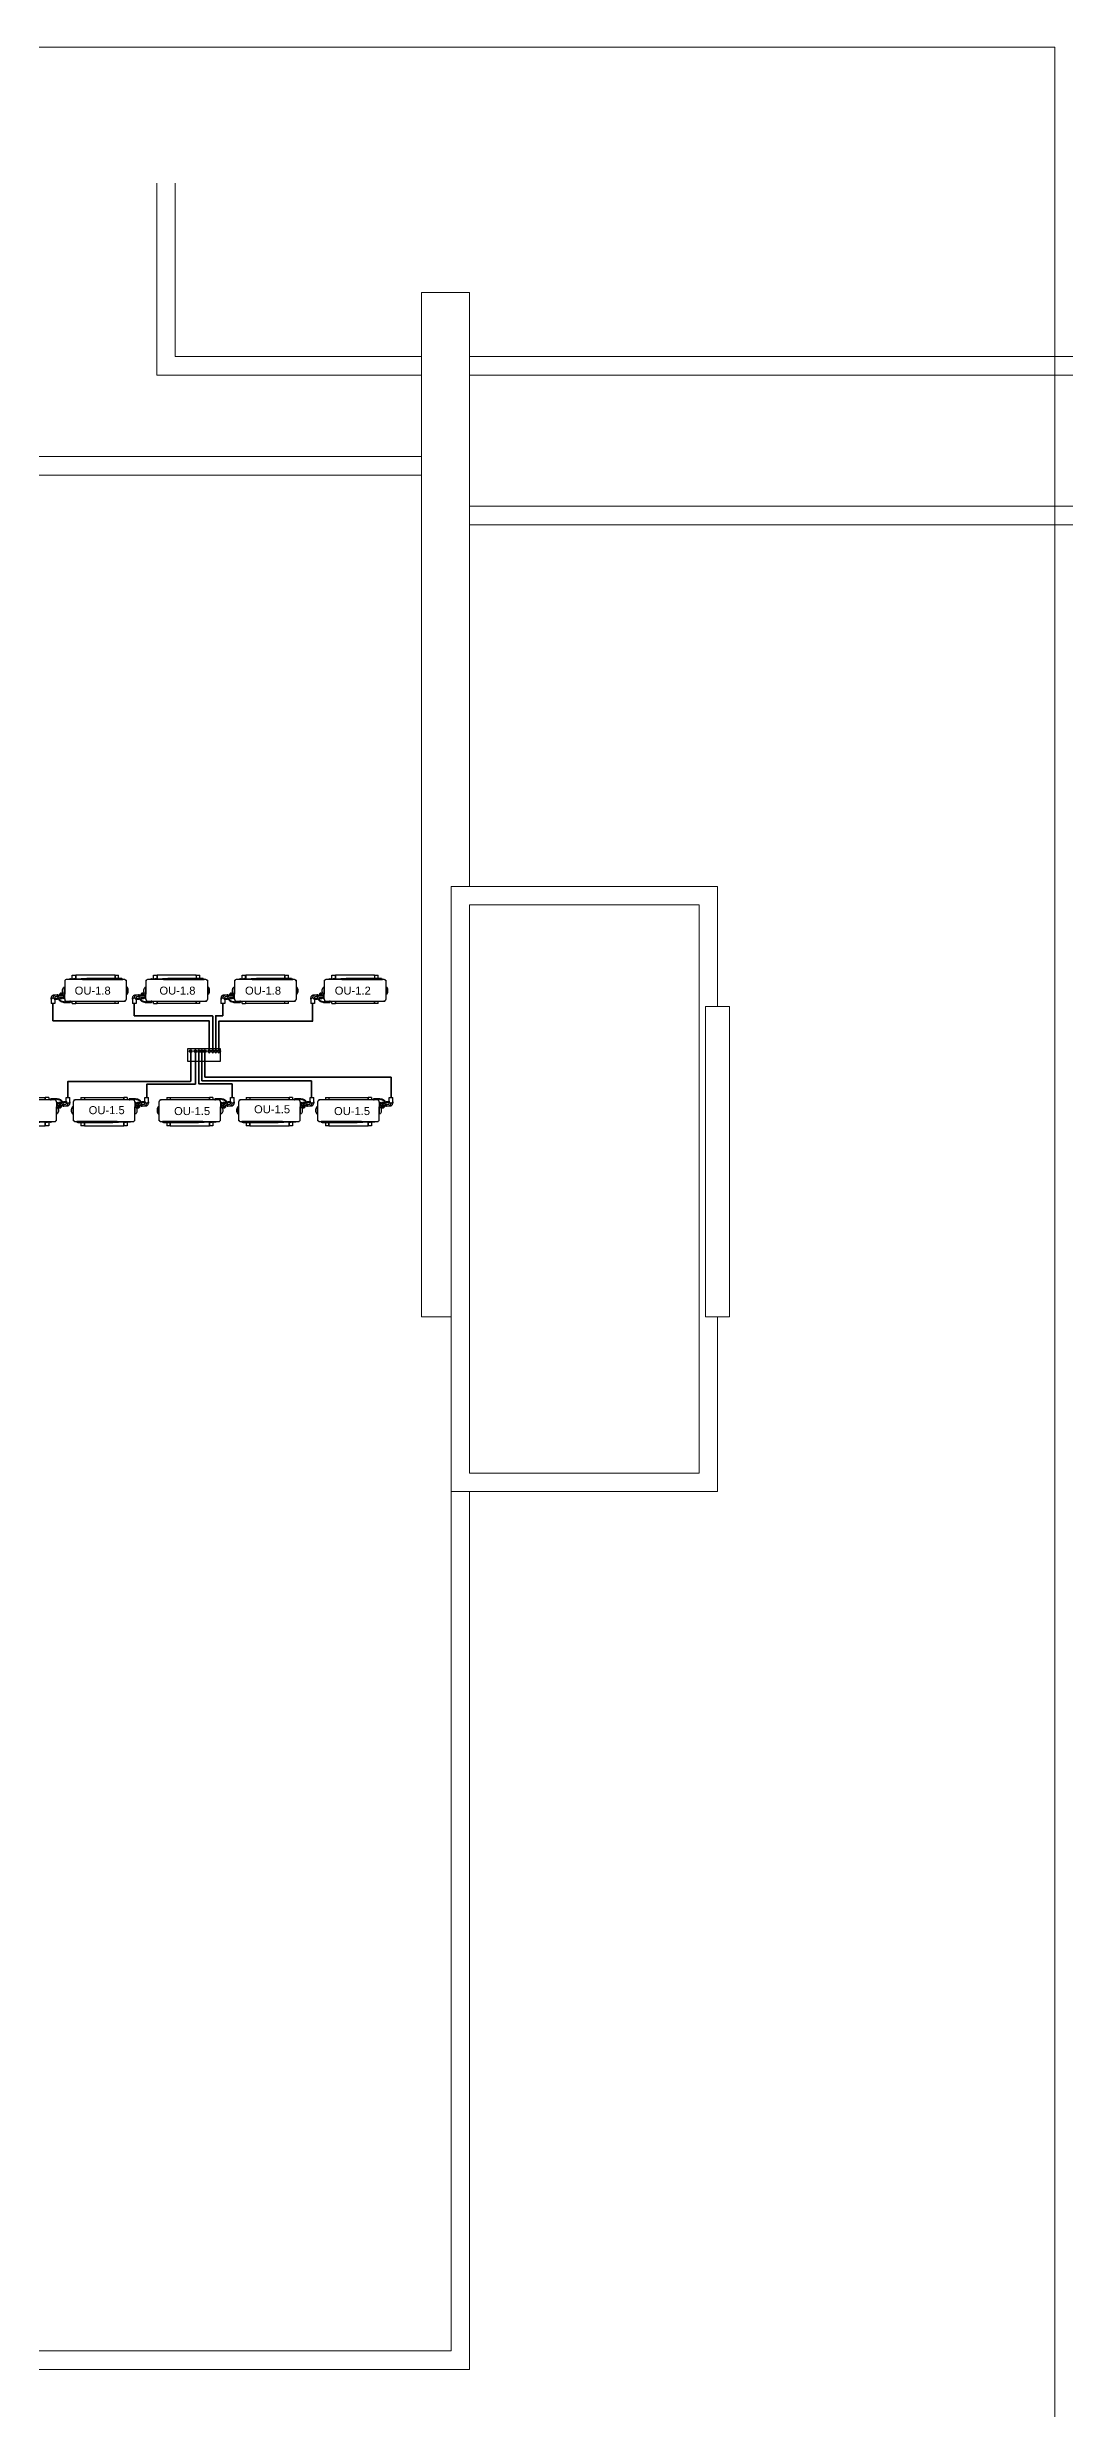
# Model space of a CAD drawing. Header units: millimetres. Extents: x -160614 to 59925, y -157025 to 0.
# Drawn here: x 47106 to 59925, y -110690 to -81182 of the extents above; entities that cross this region are included whole.
import ezdxf

# ---------------------------------------------------------------- set-up
doc = ezdxf.new("R2010")
doc.units = ezdxf.units.MM
doc.header["$LTSCALE"] = 8
doc.linetypes.add('AXES', pattern=[50.8, 31.75, -6.35, 6.35, -6.35])
for name, color, linetype in [('12-EQUIPMENT', 12, 'Continuous'), ('A-OPEN', 4, 'Continuous'), ('A-Wall-cmu-patt', 9, 'Continuous'), ('ProfileEdges', 7, 'Continuous'), ('REF', 42, 'Continuous'), ('REF-thin', 8, 'Continuous')]:
    doc.layers.add(name, color=color, linetype=linetype)
doc.layers.add('Frame', color=9, linetype='Continuous', lineweight=9)
doc.layers.add('Proj', color=9, linetype='Continuous', lineweight=5)
doc.styles.add('ARIAL', font='arial.ttf')

# ---------------------------------------------------------------- blocks, each defined once
blk = doc.blocks.new('pl')
at = {"layer": 'ProfileEdges', "color": 1}
for p, q in [((-0.498, 0.066), (-0.5, 0.058)), ((-0.5, 0.058), (-0.5, 0.048)), ((-0.5, 0.048), (-0.5, 0.038)), ((-0.5, 0.038), (-0.498, 0.029)), ((-0.495, 0.074), (-0.498, 0.066)), ((-0.498, 0.029), (-0.495, 0.022)), ((-0.491, 0.08), (-0.495, 0.074)), ((-0.495, 0.022), (-0.491, 0.016)), ((-0.487, 0.084), (-0.491, 0.08)), ((-0.491, 0.016), (-0.487, 0.012)), ((-0.482, 0.085), (-0.487, 0.084)), ((-0.487, 0.012), (-0.482, 0.011)), ((-0.482, 0.081), (-0.482, 0.085)), ((-0.482, 0.085), (-0.478, 0.085)), ((-0.482, 0.076), (-0.482, 0.081)), ((-0.482, 0.081), (-0.478, 0.081)), ((-0.482, 0.07), (-0.482, 0.076)), ((-0.482, 0.076), (-0.478, 0.076)), ((-0.482, 0.063), (-0.482, 0.07)), ((-0.482, 0.07), (-0.478, 0.07)), ((-0.482, 0.056), (-0.482, 0.063)), ((-0.482, 0.063), (-0.478, 0.063)), ((-0.482, 0.048), (-0.482, 0.056)), ((-0.482, 0.056), (-0.478, 0.056)), ((-0.482, 0.048), (-0.478, 0.048)), ((-0.482, 0.04), (-0.482, 0.048)), ((-0.482, 0.033), (-0.482, 0.04)), ((-0.482, 0.04), (-0.478, 0.04)), ((-0.482, 0.026), (-0.482, 0.033)), ((-0.482, 0.033), (-0.478, 0.033)), ((-0.482, 0.02), (-0.482, 0.026)), ((-0.482, 0.026), (-0.478, 0.026)), ((-0.482, 0.015), (-0.482, 0.02)), ((-0.482, 0.02), (-0.478, 0.02)), ((-0.482, 0.011), (-0.482, 0.015)), ((-0.482, 0.015), (-0.478, 0.015)), ((-0.478, 0.011), (-0.482, 0.011)), ((-0.477, 0.144), (-0.478, 0.139)), ((-0.478, 0.085), (-0.478, 0.139)), ((-0.478, 0.081), (-0.478, 0.085)), ((-0.478, 0.076), (-0.478, 0.081)), ((-0.478, 0.07), (-0.478, 0.076)), ((-0.478, 0.063), (-0.478, 0.07)), ((-0.478, 0.056), (-0.478, 0.063)), ((-0.478, 0.048), (-0.478, 0.056)), ((-0.478, 0.04), (-0.478, 0.048)), ((-0.478, 0.033), (-0.478, 0.04)), ((-0.478, 0.026), (-0.478, 0.033)), ((-0.478, 0.02), (-0.478, 0.026)), ((-0.478, 0.015), (-0.478, 0.02)), ((-0.478, 0.011), (-0.478, 0.015)), ((-0.478, -0.049), (-0.478, 0.011)), ((-0.475, 0.148), (-0.477, 0.144)), ((-0.472, 0.152), (-0.475, 0.148)), ((-0.472, 0.158), (-0.472, 0.153)), ((-0.472, 0.158), (-0.458, 0.158)), ((-0.468, 0.156), (-0.472, 0.153)), ((-0.472, 0.153), (-0.472, 0.152)), ((-0.463, 0.158), (-0.468, 0.156)), ((-0.458, 0.158), (-0.463, 0.158)), ((-0.399, 0.158), (-0.458, 0.158)), ((-0.399, 0.183), (-0.363, 0.183)), ((-0.399, 0.183), (-0.399, 0.158)), ((-0.363, 0.158), (-0.399, 0.158)), ((-0.363, 0.183), (-0.363, 0.158)), ((-0.362, 0.158), (-0.363, 0.158)), ((-0.362, 0.183), (0.046, 0.183)), ((-0.362, 0.183), (-0.362, 0.158)), ((0.046, 0.158), (-0.362, 0.158)), ((0.046, 0.183), (0.046, 0.158)), ((0.047, 0.158), (0.046, 0.158)), ((0.083, 0.183), (0.047, 0.183)), ((0.047, 0.158), (0.047, 0.183)), ((0.083, 0.158), (0.047, 0.158)), ((0.083, 0.183), (0.083, 0.158)), ((0.102, 0.158), (0.083, 0.158)), ((0.102, 0.169), (0.103, 0.17)), ((0.102, 0.169), (0.102, 0.169)), ((0.102, 0.168), (0.102, 0.169)), ((0.102, 0.167), (0.102, 0.168)), ((0.102, 0.168), (0.102, 0.158)), ((0.102, 0.166), (0.102, 0.167)), ((0.103, 0.166), (0.102, 0.166)), ((0.102, 0.158), (0.108, 0.158)), ((0.103, 0.17), (0.104, 0.17)), ((0.103, 0.17), (0.103, 0.17)), ((0.103, 0.165), (0.103, 0.166)), ((0.103, 0.166), (0.103, 0.165)), ((0.103, 0.165), (0.103, 0.165)), ((0.104, 0.164), (0.103, 0.165)), ((0.103, 0.165), (0.104, 0.165)), ((0.104, 0.17), (0.105, 0.17)), ((0.17, 0.17), (0.104, 0.17)), ((0.104, 0.165), (0.105, 0.164)), ((0.105, 0.164), (0.104, 0.164)), ((0.106, 0.164), (0.105, 0.164)), ((0.105, 0.164), (0.105, 0.164)), ((0.105, 0.164), (0.106, 0.164)), ((0.105, 0.164), (0.105, 0.164)), ((0.106, 0.164), (0.106, 0.164)), ((0.108, 0.164), (0.106, 0.164)), ((0.108, 0.164), (0.108, 0.158)), ((0.17, 0.164), (0.108, 0.164)), ((0.142, 0.158), (0.108, 0.158)), ((0.156, 0.158), (0.142, 0.158)), ((0.147, 0.158), (0.142, 0.158)), ((0.152, 0.156), (0.147, 0.158)), ((0.156, 0.153), (0.152, 0.156)), ((0.156, 0.158), (0.156, 0.153)), ((0.156, 0.152), (0.156, 0.153)), ((0.159, 0.148), (0.156, 0.152)), ((0.161, 0.144), (0.159, 0.148)), ((0.162, 0.139), (0.161, 0.144)), ((0.162, 0.134), (0.162, 0.139)), ((0.162, 0.134), (0.17, 0.134)), ((0.162, 0.134), (0.162, 0.085)), ((0.162, 0.081), (0.162, 0.085)), ((0.162, 0.085), (0.166, 0.085)), ((0.162, 0.076), (0.162, 0.081)), ((0.166, 0.081), (0.162, 0.081)), ((0.162, 0.07), (0.162, 0.076)), ((0.166, 0.076), (0.162, 0.076)), ((0.162, 0.063), (0.162, 0.07)), ((0.166, 0.07), (0.162, 0.07)), ((0.162, 0.056), (0.162, 0.063)), ((0.166, 0.063), (0.162, 0.063)), ((0.162, 0.048), (0.162, 0.056)), ((0.166, 0.056), (0.162, 0.056)), ((0.162, 0.04), (0.162, 0.048)), ((0.166, 0.048), (0.162, 0.048)), ((0.162, 0.033), (0.162, 0.04)), ((0.166, 0.04), (0.162, 0.04)), ((0.162, 0.026), (0.162, 0.033)), ((0.166, 0.033), (0.162, 0.033)), ((0.162, 0.02), (0.162, 0.026)), ((0.166, 0.026), (0.162, 0.026)), ((0.162, 0.015), (0.162, 0.02)), ((0.166, 0.02), (0.162, 0.02)), ((0.162, 0.011), (0.162, 0.015)), ((0.166, 0.015), (0.162, 0.015)), ((0.162, -0.049), (0.162, 0.011)), ((0.166, 0.011), (0.162, 0.011)), ((0.166, 0.081), (0.166, 0.085)), ((0.166, 0.085), (0.171, 0.084)), ((0.166, 0.076), (0.166, 0.081)), ((0.166, 0.07), (0.166, 0.076)), ((0.166, 0.063), (0.166, 0.07)), ((0.166, 0.056), (0.166, 0.063)), ((0.166, 0.048), (0.166, 0.056)), ((0.166, 0.04), (0.166, 0.048)), ((0.166, 0.033), (0.166, 0.04)), ((0.166, 0.026), (0.166, 0.033)), ((0.166, 0.02), (0.166, 0.026)), ((0.166, 0.015), (0.166, 0.02)), ((0.166, 0.011), (0.166, 0.015)), ((0.171, 0.012), (0.166, 0.011)), ((0.17, 0.17), (0.17, 0.17)), ((0.17, 0.17), (0.17, 0.17)), ((0.17, 0.169), (0.17, 0.17)), ((0.17, 0.17), (0.175, 0.17)), ((0.17, 0.169), (0.17, 0.169)), ((0.17, 0.168), (0.17, 0.169)), ((0.17, 0.167), (0.17, 0.168)), ((0.17, 0.166), (0.17, 0.167)), ((0.17, 0.166), (0.17, 0.166)), ((0.17, 0.165), (0.17, 0.166)), ((0.17, 0.165), (0.17, 0.165)), ((0.17, 0.164), (0.17, 0.165)), ((0.17, 0.164), (0.17, 0.164)), ((0.17, 0.164), (0.174, 0.164)), ((0.17, 0.134), (0.17, 0.134)), ((0.17, 0.134), (0.171, 0.133)), ((0.171, 0.133), (0.172, 0.133)), ((0.171, 0.133), (0.171, 0.133)), ((0.171, 0.084), (0.172, 0.083)), ((0.175, 0.016), (0.171, 0.012)), ((0.172, 0.133), (0.172, 0.132)), ((0.172, 0.132), (0.172, 0.132)), ((0.172, 0.132), (0.172, 0.113)), ((0.172, 0.124), (0.172, 0.124)), ((0.172, 0.122), (0.172, 0.122)), ((0.19, 0.113), (0.172, 0.113)), ((0.172, 0.113), (0.172, 0.095)), ((0.19, 0.095), (0.172, 0.095)), ((0.172, 0.083), (0.172, 0.095)), ((0.172, 0.086), (0.172, 0.086)), ((0.172, 0.084), (0.172, 0.084)), ((0.172, 0.083), (0.175, 0.08)), ((0.174, 0.164), (0.178, 0.163)), ((0.175, 0.17), (0.179, 0.169)), ((0.175, 0.08), (0.179, 0.074)), ((0.179, 0.022), (0.175, 0.016)), ((0.178, 0.163), (0.182, 0.163)), ((0.179, 0.169), (0.183, 0.169)), ((0.179, 0.074), (0.182, 0.066)), ((0.182, 0.029), (0.179, 0.022)), ((0.182, 0.163), (0.186, 0.162)), ((0.182, 0.066), (0.184, 0.058)), ((0.184, 0.038), (0.182, 0.029)), ((0.183, 0.169), (0.188, 0.167)), ((0.184, 0.058), (0.184, 0.048)), ((0.184, 0.048), (0.184, 0.038)), ((0.185, 0.126), (0.192, 0.134)), ((0.185, 0.125), (0.185, 0.126)), ((0.185, 0.126), (0.185, 0.126)), ((0.185, 0.12), (0.185, 0.125)), ((0.185, 0.12), (0.185, 0.12)), ((0.185, 0.12), (0.185, 0.12)), ((0.19, 0.114), (0.185, 0.12)), ((0.19, 0.094), (0.185, 0.089)), ((0.185, 0.088), (0.185, 0.089)), ((0.185, 0.088), (0.185, 0.083)), ((0.185, 0.088), (0.185, 0.088)), ((0.185, 0.083), (0.185, 0.083)), ((0.185, 0.083), (0.185, 0.082)), ((0.185, 0.082), (0.192, 0.074)), ((0.186, 0.162), (0.19, 0.161)), ((0.188, 0.167), (0.192, 0.166)), ((0.19, 0.161), (0.194, 0.159)), ((0.19, 0.129), (0.191, 0.13)), ((0.19, 0.128), (0.19, 0.129)), ((0.19, 0.127), (0.19, 0.128)), ((0.19, 0.126), (0.19, 0.127)), ((0.19, 0.127), (0.19, 0.127)), ((0.19, 0.126), (0.19, 0.125)), ((0.19, 0.125), (0.191, 0.123)), ((0.19, 0.114), (0.19, 0.113)), ((0.192, 0.111), (0.19, 0.114)), ((0.19, 0.113), (0.19, 0.11)), ((0.193, 0.095), (0.19, 0.095)), ((0.19, 0.094), (0.19, 0.095)), ((0.19, 0.089), (0.19, 0.094)), ((0.19, 0.087), (0.19, 0.089)), ((0.191, 0.086), (0.19, 0.087)), ((0.191, 0.13), (0.193, 0.132)), ((0.191, 0.13), (0.191, 0.13)), ((0.191, 0.123), (0.192, 0.122)), ((0.192, 0.085), (0.191, 0.086)), ((0.192, 0.166), (0.196, 0.164)), ((0.192, 0.134), (0.205, 0.134)), ((0.192, 0.134), (0.192, 0.134)), ((0.192, 0.122), (0.194, 0.121)), ((0.192, 0.111), (0.192, 0.111)), ((0.205, 0.111), (0.192, 0.111)), ((0.194, 0.084), (0.192, 0.085)), ((0.192, 0.074), (0.205, 0.074)), ((0.192, 0.074), (0.192, 0.074)), ((0.193, 0.132), (0.194, 0.133)), ((0.193, 0.132), (0.193, 0.132)), ((0.194, 0.159), (0.197, 0.157)), ((0.194, 0.133), (0.196, 0.133)), ((0.194, 0.121), (0.196, 0.12)), ((0.196, 0.083), (0.194, 0.084)), ((0.196, 0.164), (0.2, 0.163)), ((0.196, 0.133), (0.199, 0.133)), ((0.196, 0.12), (0.199, 0.12)), ((0.196, 0.098), (0.199, 0.098)), ((0.199, 0.083), (0.196, 0.083)), ((0.197, 0.157), (0.201, 0.155)), ((0.199, 0.133), (0.201, 0.133)), ((0.199, 0.12), (0.201, 0.12)), ((0.199, 0.098), (0.201, 0.098)), ((0.201, 0.083), (0.199, 0.083)), ((0.2, 0.163), (0.204, 0.16)), ((0.201, 0.155), (0.204, 0.153)), ((0.201, 0.133), (0.203, 0.133)), ((0.201, 0.12), (0.203, 0.121)), ((0.203, 0.084), (0.201, 0.083)), ((0.203, 0.133), (0.205, 0.132)), ((0.203, 0.121), (0.205, 0.122)), ((0.205, 0.085), (0.203, 0.084)), ((0.204, 0.16), (0.207, 0.158)), ((0.204, 0.153), (0.205, 0.152)), ((0.205, 0.152), (0.206, 0.152)), ((0.205, 0.134), (0.205, 0.134)), ((0.205, 0.134), (0.212, 0.126)), ((0.205, 0.132), (0.205, 0.132)), ((0.205, 0.132), (0.206, 0.13)), ((0.205, 0.122), (0.206, 0.123)), ((0.208, 0.114), (0.205, 0.111)), ((0.205, 0.111), (0.205, 0.111)), ((0.208, 0.095), (0.205, 0.095)), ((0.206, 0.086), (0.205, 0.085)), ((0.205, 0.074), (0.212, 0.082)), ((0.205, 0.074), (0.205, 0.074)), ((0.206, 0.152), (0.207, 0.151)), ((0.206, 0.13), (0.207, 0.129)), ((0.206, 0.13), (0.206, 0.13)), ((0.206, 0.123), (0.207, 0.125)), ((0.207, 0.087), (0.206, 0.086)), ((0.207, 0.158), (0.209, 0.157)), ((0.207, 0.151), (0.208, 0.15)), ((0.207, 0.129), (0.207, 0.128)), ((0.207, 0.128), (0.208, 0.127)), ((0.207, 0.125), (0.208, 0.126)), ((0.208, 0.089), (0.207, 0.087)), ((0.208, 0.15), (0.209, 0.149)), ((0.208, 0.126), (0.208, 0.127)), ((0.208, 0.127), (0.208, 0.127)), ((0.212, 0.12), (0.208, 0.114)), ((0.208, 0.114), (0.208, 0.113)), ((0.229, 0.113), (0.208, 0.113)), ((0.208, 0.113), (0.208, 0.11)), ((0.208, 0.094), (0.208, 0.095)), ((0.229, 0.095), (0.208, 0.095)), ((0.212, 0.089), (0.208, 0.094)), ((0.208, 0.089), (0.208, 0.094)), ((0.209, 0.157), (0.21, 0.156)), ((0.209, 0.149), (0.21, 0.148)), ((0.21, 0.156), (0.211, 0.155)), ((0.21, 0.148), (0.211, 0.147)), ((0.211, 0.155), (0.212, 0.154)), ((0.211, 0.147), (0.212, 0.146)), ((0.212, 0.154), (0.213, 0.153)), ((0.212, 0.146), (0.213, 0.145)), ((0.212, 0.126), (0.212, 0.126)), ((0.212, 0.126), (0.212, 0.125)), ((0.212, 0.12), (0.212, 0.125)), ((0.212, 0.12), (0.212, 0.12)), ((0.212, 0.12), (0.212, 0.12)), ((0.212, 0.088), (0.212, 0.089)), ((0.212, 0.088), (0.212, 0.088)), ((0.212, 0.088), (0.212, 0.083)), ((0.212, 0.082), (0.212, 0.083)), ((0.212, 0.083), (0.212, 0.083)), ((0.213, 0.153), (0.214, 0.152)), ((0.213, 0.145), (0.213, 0.144)), ((0.213, 0.144), (0.214, 0.143)), ((0.214, 0.152), (0.215, 0.151)), ((0.214, 0.143), (0.215, 0.141)), ((0.215, 0.151), (0.216, 0.15)), ((0.215, 0.141), (0.217, 0.139)), ((0.216, 0.15), (0.217, 0.148)), ((0.217, 0.148), (0.218, 0.147)), ((0.217, 0.139), (0.219, 0.137)), ((0.218, 0.147), (0.219, 0.146)), ((0.219, 0.146), (0.22, 0.145)), ((0.219, 0.137), (0.221, 0.135)), ((0.22, 0.145), (0.221, 0.143)), ((0.221, 0.143), (0.223, 0.141)), ((0.221, 0.135), (0.223, 0.133)), ((0.223, 0.141), (0.224, 0.14)), ((0.223, 0.133), (0.225, 0.132)), ((0.224, 0.14), (0.226, 0.139)), ((0.225, 0.132), (0.228, 0.131)), ((0.226, 0.139), (0.228, 0.137)), ((0.228, 0.137), (0.23, 0.137)), ((0.228, 0.131), (0.231, 0.13)), ((0.229, 0.117), (0.229, 0.117)), ((0.229, 0.116), (0.229, 0.117)), ((0.229, 0.117), (0.229, 0.117)), ((0.229, 0.117), (0.229, 0.117)), ((0.229, 0.117), (0.23, 0.117)), ((0.229, 0.116), (0.229, 0.113)), ((0.229, 0.113), (0.229, 0.113)), ((0.229, 0.113), (0.229, 0.113)), ((0.229, 0.095), (0.229, 0.113)), ((0.229, 0.095), (0.229, 0.095)), ((0.229, 0.095), (0.229, 0.095)), ((0.229, 0.092), (0.229, 0.095)), ((0.229, 0.092), (0.229, 0.091)), ((0.229, 0.092), (0.229, 0.092)), ((0.229, 0.091), (0.229, 0.091)), ((0.229, 0.091), (0.23, 0.091)), ((0.229, 0.091), (0.229, 0.091)), ((0.23, 0.137), (0.232, 0.136)), ((0.23, 0.117), (0.238, 0.117)), ((0.23, 0.117), (0.23, 0.117)), ((0.23, 0.091), (0.238, 0.091)), ((0.23, 0.091), (0.23, 0.091)), ((0.231, 0.13), (0.234, 0.13)), ((0.232, 0.136), (0.234, 0.136)), ((0.234, 0.136), (0.236, 0.136)), ((0.234, 0.13), (0.236, 0.13)), ((0.236, 0.136), (0.237, 0.135)), ((0.236, 0.135), (0.236, 0.136)), ((0.266, 0.136), (0.236, 0.136)), ((0.236, 0.134), (0.236, 0.135)), ((0.236, 0.135), (0.236, 0.135)), ((0.236, 0.135), (0.236, 0.135)), ((0.236, 0.133), (0.236, 0.134)), ((0.236, 0.133), (0.236, 0.133)), ((0.236, 0.132), (0.236, 0.133)), ((0.236, 0.131), (0.236, 0.132)), ((0.236, 0.13), (0.236, 0.131)), ((0.236, 0.13), (0.236, 0.13)), ((0.236, 0.13), (0.236, 0.13)), ((0.236, 0.13), (0.236, 0.13)), ((0.236, 0.13), (0.236, 0.13)), ((0.266, 0.13), (0.236, 0.13)), ((0.237, 0.135), (0.237, 0.135)), ((0.238, 0.117), (0.239, 0.117)), ((0.238, 0.117), (0.238, 0.117)), ((0.238, 0.117), (0.238, 0.117)), ((0.238, 0.117), (0.238, 0.117)), ((0.238, 0.113), (0.239, 0.113)), ((0.238, 0.095), (0.239, 0.095)), ((0.238, 0.091), (0.238, 0.091)), ((0.238, 0.091), (0.239, 0.091)), ((0.238, 0.091), (0.238, 0.091)), ((0.238, 0.091), (0.238, 0.091)), ((0.239, 0.117), (0.239, 0.116)), ((0.239, 0.117), (0.239, 0.117)), ((0.239, 0.116), (0.239, 0.113)), ((0.239, 0.113), (0.257, 0.113)), ((0.239, 0.113), (0.239, 0.113)), ((0.239, 0.096), (0.239, 0.113)), ((0.239, 0.095), (0.239, 0.096)), ((0.239, 0.096), (0.239, 0.095)), ((0.239, 0.095), (0.257, 0.095)), ((0.239, 0.095), (0.239, 0.095)), ((0.239, 0.092), (0.239, 0.095)), ((0.239, 0.095), (0.239, 0.095)), ((0.239, 0.095), (0.239, 0.095)), ((0.239, 0.092), (0.239, 0.092)), ((0.239, 0.091), (0.239, 0.092)), ((0.257, 0.113), (0.258, 0.113)), ((0.257, 0.095), (0.26, 0.095)), ((0.257, 0.095), (0.276, 0.095)), ((0.258, 0.113), (0.259, 0.113)), ((0.259, 0.113), (0.261, 0.114)), ((0.26, 0.095), (0.264, 0.096)), ((0.261, 0.114), (0.262, 0.114)), ((0.262, 0.114), (0.263, 0.115)), ((0.263, 0.115), (0.264, 0.116)), ((0.264, 0.117), (0.265, 0.118)), ((0.264, 0.116), (0.264, 0.117)), ((0.264, 0.096), (0.267, 0.097)), ((0.265, 0.183), (0.304, 0.183)), ((0.265, 0.143), (0.265, 0.183)), ((0.265, 0.143), (0.266, 0.139)), ((0.265, 0.118), (0.266, 0.119)), ((0.266, 0.139), (0.266, 0.138)), ((0.266, 0.138), (0.267, 0.136)), ((0.266, 0.138), (0.266, 0.136)), ((0.266, 0.135), (0.266, 0.136)), ((0.267, 0.136), (0.266, 0.136)), ((0.266, 0.13), (0.266, 0.13)), ((0.266, 0.13), (0.266, 0.123)), ((0.273, 0.13), (0.266, 0.13)), ((0.266, 0.121), (0.266, 0.123)), ((0.266, 0.12), (0.266, 0.121)), ((0.266, 0.119), (0.266, 0.12)), ((0.267, 0.136), (0.268, 0.135)), ((0.267, 0.097), (0.27, 0.099)), ((0.268, 0.135), (0.271, 0.131)), ((0.27, 0.099), (0.273, 0.101)), ((0.271, 0.131), (0.273, 0.13)), ((0.273, 0.13), (0.275, 0.128)), ((0.273, 0.101), (0.276, 0.103)), ((0.275, 0.128), (0.279, 0.126)), ((0.276, 0.103), (0.278, 0.106)), ((0.276, 0.095), (0.279, 0.095)), ((0.278, 0.106), (0.28, 0.109)), ((0.279, 0.126), (0.284, 0.126)), ((0.279, 0.095), (0.283, 0.096)), ((0.28, 0.109), (0.282, 0.112)), ((0.282, 0.112), (0.283, 0.115)), ((0.283, 0.115), (0.284, 0.117)), ((0.283, 0.096), (0.286, 0.097)), ((0.284, 0.126), (0.285, 0.126)), ((0.284, 0.126), (0.284, 0.126)), ((0.284, 0.122), (0.284, 0.126)), ((0.284, 0.119), (0.284, 0.122)), ((0.284, 0.119), (0.285, 0.12)), ((0.284, 0.118), (0.284, 0.119)), ((0.284, 0.117), (0.284, 0.119)), ((0.284, 0.117), (0.284, 0.118)), ((0.285, 0.126), (0.29, 0.126)), ((0.285, 0.123), (0.285, 0.126)), ((0.285, 0.121), (0.285, 0.123)), ((0.285, 0.12), (0.285, 0.121)), ((0.286, 0.097), (0.289, 0.099)), ((0.289, 0.099), (0.292, 0.101)), ((0.29, 0.126), (0.294, 0.128)), ((0.292, 0.101), (0.295, 0.103)), ((0.294, 0.128), (0.298, 0.131)), ((0.295, 0.103), (0.297, 0.106)), ((0.297, 0.106), (0.299, 0.109)), ((0.298, 0.131), (0.301, 0.135)), ((0.299, 0.109), (0.301, 0.112)), ((0.301, 0.135), (0.303, 0.138)), ((0.301, 0.112), (0.302, 0.115)), ((0.302, 0.119), (0.303, 0.122)), ((0.302, 0.115), (0.302, 0.119)), ((0.303, 0.139), (0.304, 0.143)), ((0.303, 0.138), (0.303, 0.139)), ((0.303, 0.138), (0.303, 0.122)), ((0.304, 0.143), (0.304, 0.183)), ((-0.477, -0.054), (-0.478, -0.049)), ((-0.478, -0.062), (-0.478, -0.049)), ((-0.478, -0.062), (-0.472, -0.062)), ((-0.477, -0.054), (-0.475, -0.058)), ((-0.475, -0.058), (-0.472, -0.062)), ((-0.472, -0.062), (-0.468, -0.066)), ((-0.472, -0.062), (-0.472, -0.062)), ((-0.468, -0.066), (-0.463, -0.068)), ((-0.463, -0.068), (-0.458, -0.068)), ((-0.458, -0.068), (-0.444, -0.068)), ((-0.444, -0.068), (-0.444, -0.073)), ((-0.056, -0.068), (-0.444, -0.068)), ((-0.444, -0.073), (-0.432, -0.073)), ((-0.432, -0.073), (-0.432, -0.078)), ((-0.067, -0.073), (-0.432, -0.073)), ((-0.432, -0.078), (-0.399, -0.078)), ((-0.399, -0.078), (-0.399, -0.113)), ((-0.399, -0.078), (-0.363, -0.078)), ((-0.363, -0.113), (-0.399, -0.113)), ((-0.363, -0.078), (-0.363, -0.107)), ((-0.363, -0.078), (-0.362, -0.078)), ((-0.362, -0.107), (-0.363, -0.107)), ((-0.363, -0.107), (-0.363, -0.113)), ((-0.362, -0.113), (-0.363, -0.113)), ((-0.362, -0.107), (-0.362, -0.078)), ((-0.362, -0.078), (-0.067, -0.078)), ((-0.362, -0.107), (-0.362, -0.113)), ((-0.362, -0.113), (0.046, -0.113)), ((-0.067, -0.073), (-0.067, -0.076)), ((-0.056, -0.073), (-0.067, -0.073)), ((-0.067, -0.076), (-0.067, -0.078)), ((-0.067, -0.076), (-0.009, -0.076)), ((-0.056, -0.068), (-0.056, -0.073)), ((-0.022, -0.068), (-0.056, -0.068)), ((-0.022, -0.068), (-0.022, -0.072)), ((-0.022, -0.068), (0.116, -0.068)), ((-0.009, -0.072), (-0.022, -0.072)), ((-0.009, -0.072), (-0.009, -0.076)), ((-0.009, -0.072), (0.043, -0.072)), ((0.043, -0.076), (-0.009, -0.076)), ((0.043, -0.072), (0.043, -0.076)), ((0.047, -0.072), (0.043, -0.072)), ((0.043, -0.076), (0.046, -0.076)), ((0.046, -0.107), (0.046, -0.076)), ((0.047, -0.107), (0.046, -0.107)), ((0.046, -0.113), (0.046, -0.107)), ((0.047, -0.113), (0.046, -0.113)), ((0.047, -0.072), (0.047, -0.107)), ((0.047, -0.072), (0.056, -0.072)), ((0.047, -0.107), (0.047, -0.113)), ((0.083, -0.113), (0.047, -0.113)), ((0.056, -0.072), (0.059, -0.072)), ((0.056, -0.072), (0.056, -0.075)), ((0.056, -0.075), (0.059, -0.075)), ((0.059, -0.072), (0.07, -0.072)), ((0.059, -0.072), (0.059, -0.075)), ((0.059, -0.075), (0.07, -0.075)), ((0.07, -0.072), (0.07, -0.075)), ((0.07, -0.072), (0.073, -0.072)), ((0.073, -0.072), (0.073, -0.075)), ((0.102, -0.072), (0.073, -0.072)), ((0.083, -0.075), (0.073, -0.075)), ((0.083, -0.075), (0.083, -0.113)), ((0.102, -0.075), (0.083, -0.075)), ((0.102, -0.072), (0.104, -0.072)), ((0.102, -0.072), (0.102, -0.075)), ((0.102, -0.075), (0.104, -0.075)), ((0.104, -0.072), (0.104, -0.075)), ((0.104, -0.072), (0.116, -0.072)), ((0.116, -0.068), (0.142, -0.068)), ((0.116, -0.068), (0.116, -0.072)), ((0.142, -0.068), (0.147, -0.068)), ((0.147, -0.068), (0.152, -0.066)), ((0.152, -0.066), (0.156, -0.062)), ((0.156, -0.062), (0.159, -0.058)), ((0.162, -0.062), (0.156, -0.062)), ((0.156, -0.062), (0.156, -0.062)), ((0.159, -0.058), (0.161, -0.054)), ((0.161, -0.054), (0.162, -0.049)), ((0.162, -0.062), (0.162, -0.049))]:
    blk.add_line(p, q, dxfattribs=at)

msp = doc.modelspace()

# ---------------------------------------------------------------- linework, layer by layer
at = {"layer": 'A-OPEN'}
msp.add_lwpolyline([(49273.4, -93697.6), (48858.1, -93697.6), (48858.1, -93852.9), (49273.4, -93852.9)], close=True, dxfattribs=at)
at = {"layer": 'Frame'}
for p, q in [((59699.5, -81182.3), (-9887.5, -81182.3)), ((59699.5, -130385.2, 0.4), (59699.5, -81182.3, 0.4))]:
    msp.add_line(p, q, dxfattribs=at)
at = {"layer": 'Proj', "elevation": 0}
for points in [[(48475, -82882.2), (48475, -85278.1), (51785, -85278.1)], [(51785, -85048.1), (48705, -85048.1), (48705, -82882.2)], [(52155, -97047.6), (51785, -97047.6), (51785, -84248.1), (52385, -84248.1), (52385, -91667.6)], [(59924.7, -85048.1), (52385, -85048.1)], [(59924.7, -85278.1), (52385, -85278.1)], [(52385, -99227.6), (52385, -110197.6), (365, -110197.6), (365, -86297.6), (51785, -86297.6)], [(52155, -99227.6), (52155, -109967.6), (595, -109967.6), (595, -86527.6), (51785, -86527.6)], [(59924.7, -86918.1), (52385, -86918.1)], [(59924.7, -87148.1), (52385, -87148.1)], [(55485, -93167.6), (55485, -91667.6), (52155, -91667.6), (52155, -99227.6), (55485, -99227.6), (55485, -97047.6)]]:
    msp.add_lwpolyline(points, dxfattribs=at)
for points in [[(52385, -98997.6), (55255, -98997.6), (55255, -91897.6), (52385, -91897.6)], [(55335, -93167.6), (55335, -97047.6), (55635, -97047.6), (55635, -93167.6)]]:
    msp.add_lwpolyline(points, close=True, dxfattribs=at)
at = {"layer": 'REF', "lineweight": 35}
for p, q in [((47177.1, -93132.1), (47177.1, -93345.5)), ((48193.2, -93132.1), (48193.2, -93283)), ((49300.6, -93132.1), (49300.6, -93281.9)), ((50422.7, -93350.6), (50422.7, -93132.1)), ((47179.3, -93347.6), (49129.2, -93347.6)), ((48195.3, -93285.1), (49171.6, -93285.1)), ((49131.3, -93727), (49131.3, -93349.7)), ((49173.8, -93727), (49173.8, -93287.2)), ((49211.3, -93727), (49211.3, -93286.2)), ((49298.5, -93284), (49213.4, -93284)), ((49248.8, -93727), (49248.8, -93354.8)), ((49250.9, -93352.7), (50420.6, -93352.7)), ((48899.6, -93727), (48899.6, -94101.6)), ((48958.9, -93727), (48958.9, -94137.3)), ((49001.3, -93727), (49001.3, -94133.4)), ((49038.8, -93727), (49038.8, -94093.8)), ((49076.3, -93727), (49076.3, -94048.1)), ((47364.5, -94105.9), (47364.5, -94304.7)), ((48897.5, -94103.8), (47366.7, -94103.8)), ((49040.9, -94096), (50405.5, -94096)), ((49078.4, -94050.3), (51401.4, -94050.3)), ((50407.6, -94098.1), (50407.6, -94304.7)), ((51403.6, -94052.4), (51403.6, -94304.7)), ((48349.9, -94141.6), (48349.9, -94304.7)), ((48956.7, -94139.5), (48352, -94139.5)), ((49003.4, -94135.5), (49415.3, -94135.5)), ((49417.4, -94137.6), (49419.4, -94304.7))]:
    msp.add_line(p, q, dxfattribs=at)
at = {"layer": 'REF', "linetype": 'Continuous', "lineweight": 15, "ltscale": 1.02}
for centre in [(48899.6, -93727), (48958.9, -93727), (49001.3, -93727), (49038.8, -93727), (49076.3, -93727), (49131.3, -93727), (49173.8, -93727), (49211.3, -93727), (49248.8, -93727)]:
    msp.add_circle(centre, 18.8, dxfattribs=at)
at = {"layer": 'REF', "lineweight": 35, "ltscale": 1.034}
for centre, start, end in [((47179.3, -93345.5), 180, 270), ((48195.3, -93283), 180, 270), ((49250.9, -93354.8), 90, 180), ((49298.5, -93281.9), 270, 0), ((50420.6, -93350.6), 270, 0), ((47366.7, -94105.9), 90, 180), ((48897.5, -94101.6), 270, 0), ((49040.9, -94093.8), 180, 270), ((49078.4, -94048.1), 180, 270), ((50405.5, -94098.1), 0, 90), ((51401.4, -94052.4), 0, 90), ((48352, -94141.6), 90, 180), ((48956.7, -94137.3), 270, 0), ((49003.4, -94133.4), 180, 270), ((49415.3, -94137.7), 0.69702, 90)]:
    msp.add_arc(centre, 2.12, start, end, dxfattribs=at)
at = {"layer": 'REF', "lineweight": 35}
for centre, start, end in [((49129.2, -93349.7), 0, 90), ((49171.6, -93287.2), 0, 90), ((49213.4, -93286.2), 90, 180)]:
    msp.add_arc(centre, 2.12, start, end, dxfattribs=at)
at = {"layer": 'REF-thin', "linetype": 'AXES', "lineweight": 20, "ltscale": 1.02}
for p, q in [((48929.6, -93727), (48869.6, -93727)), ((48899.6, -93697), (48899.6, -93757)), ((48988.9, -93727), (48928.9, -93727)), ((49031.3, -93727), (48937.1, -93727)), ((48958.9, -93697), (48958.9, -93757)), ((49001.3, -93697), (49001.3, -93757)), ((49068.8, -93727), (49008.8, -93727)), ((49038.8, -93697), (49038.8, -93757)), ((49106.3, -93727), (49046.3, -93727)), ((49076.3, -93697), (49076.3, -93757)), ((49161.3, -93727), (49101.3, -93727)), ((49203.8, -93727), (49109.6, -93727)), ((49131.3, -93697), (49131.3, -93757)), ((49173.8, -93697), (49173.8, -93757)), ((49241.3, -93727), (49181.3, -93727)), ((49211.3, -93697), (49211.3, -93757)), ((49278.8, -93727), (49218.8, -93727)), ((49248.8, -93697), (49248.8, -93757))]:
    msp.add_line(p, q, dxfattribs=at)

# ---------------------------------------------------------------- block references
at = {"layer": '12-EQUIPMENT', "color": 1, "xscale": 1200, "yscale": 1200, "zscale": 1200, "rotation": 180}
for p in [(47518.5, -92912.7), (48534.6, -92912.7), (49642, -92912.7), (50763.7, -92912.7)]:
    msp.add_blockref('pl', p, dxfattribs=at)
at = {"layer": '12-EQUIPMENT', "color": 1, "xscale": 1200, "yscale": 1200, "zscale": 1200}
for p in [(47025.3, -94524.1), (48006.5, -94524.1), (49078, -94524.1), (50072.8, -94524.1), (51060.8, -94524.1)]:
    msp.add_blockref('pl', p, dxfattribs=at)

# ---------------------------------------------------------------- texts
at = {"layer": 'A-Wall-cmu-patt', "color": 4, "style": 'ARIAL'}
for s, p in [('OU-1.8', (47448.7, -93019.8)), ('OU-1.8', (48508.2, -93019.8)), ('OU-1.8', (49578.1, -93019.8)), ('OU-1.2', (50699.8, -93019.8)), ('OU-1.5', (47623.8, -94513.6)), ('OU-1.5', (48691.5, -94524.9)), ('OU-1.5', (49691.1, -94502.2)), ('OU-1.5', (50690.6, -94524.9))]:
    msp.add_text(s, height=100, dxfattribs=at).set_placement(p)

doc.saveas('drawing.dxf')
